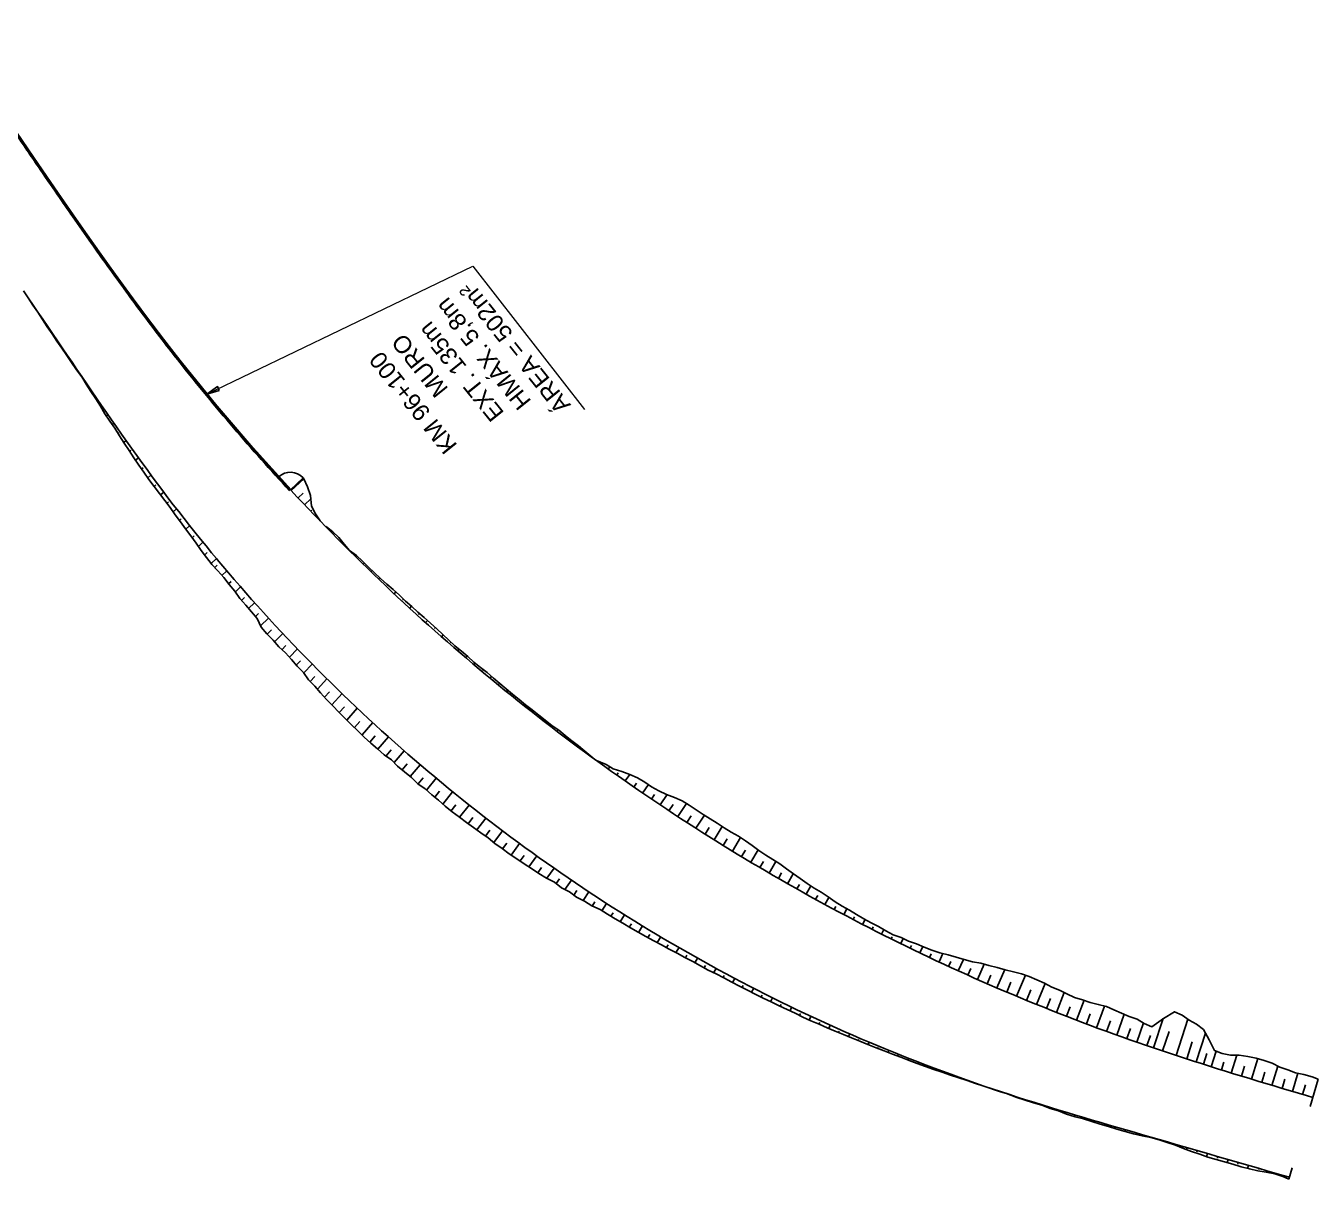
# Model space of a CAD drawing. Header units: metres. Extents: x 288738 to 324331, y 7399322 to 7465117.
# Drawn here: x 295273.1 to 295576.2, y 7462152.2 to 7462422.7 of the extents above; entities that cross this region are included whole.
import ezdxf

# ---------------------------------------------------------------- set-up
doc = ezdxf.new("R2010")
doc.units = ezdxf.units.M
doc.header["$LTSCALE"] = 10
for name, color, linetype in [('F-HZ-ATERRO-TALUDE', 110, 'Continuous'), ('F-HZ-MUROS', 210, 'Continuous'), ('F-HZ-PIANO-CORTE', 10, 'Continuous'), ('F-HZ-TALUDE', 2, 'Continuous')]:
    doc.layers.add(name, color=color, linetype=linetype)
doc.layers.add('U-HZ-TEXTO-MUROS', color=2, linetype='Continuous', lineweight=0)
doc.styles.add('ARIAL', font='arial.ttf')
doc.styles.add('DIM', font='arial.ttf', dxfattribs={"width": 0.8})
doc.dimstyles.new('U-1_2000', dxfattribs={"dimscale": 2, "dimtxt": 1.5, "dimasz": 0.75, "dimexe": 0.75, "dimexo": 0.75, "dimgap": 0.25, "dimtad": 1, "dimzin": 4, "dimtxsty": 'DIM', "dimblk": 'ARCHTICK', "dimcen": 0.7, "dimdle": 0.75, "dimclrd": 256, "dimclre": 256, "dimclrt": 256, "dimaunit": 1, "dimadec": 3, "dimazin": 2, "dimtfac": 1, "dimtofl": 0, "dimtmove": 0, "dimatfit": 3, "dimldrblk": 'CLOSEDBLANK', "dimfxl": 0, "dimtolj": 1, "dimtzin": 0, "dimlwd": -1, "dimlwe": -1, "dimarcsym": 0})

# ---------------------------------------------------------------- blocks, each defined once
blk = doc.blocks.new('_ArchTick')
at = {"color": 0, "linetype": 'ByBlock', "const_width": 0.15}
blk.add_lwpolyline([(-0.5, -0.5), (0.5, 0.5)], dxfattribs=at)

msp = doc.modelspace()

# ---------------------------------------------------------------- linework, layer by layer
at = {"layer": 'F-HZ-ATERRO-TALUDE', "linetype": 'Continuous', "lineweight": -3}
for p, q in [((295335.188, 7462313.907), (295338.203, 7462316.707)), ((295335.364, 7462313.718), (295338.305, 7462316.452)), ((295336.989, 7462311.979), (295338.157, 7462313.075)), ((295338.498, 7462310.38), (295339.975, 7462311.779)), ((295339.941, 7462308.863), (295340.211, 7462309.121)), ((295341.628, 7462307.106), (295341.76, 7462307.233)), ((295407.748, 7462249.826), (295407.815, 7462249.92)), ((295409.747, 7462248.392), (295410.128, 7462248.926)), ((295411.723, 7462246.99), (295412.077, 7462247.491)), ((295413.701, 7462245.6), (295414.784, 7462247.151)), ((295415.738, 7462244.185), (295416.384, 7462245.119)), ((295417.803, 7462242.767), (295419.161, 7462244.753)), ((295419.877, 7462241.357), (295420.584, 7462242.402)), ((295421.936, 7462239.972), (295423.557, 7462242.397)), ((295423.982, 7462238.612), (295424.933, 7462240.051)), ((295426.072, 7462237.237), (295428.089, 7462240.32)), ((295428.183, 7462235.863), (295429.185, 7462237.413)), ((295430.302, 7462234.501), (295432.277, 7462237.59)), ((295432.428, 7462233.15), (295433.407, 7462234.699)), ((295434.56, 7462231.809), (295436.49, 7462234.897)), ((295436.698, 7462230.479), (295437.656, 7462232.028)), ((295438.841, 7462229.163), (295440.78, 7462232.335)), ((295440.991, 7462227.857), (295441.921, 7462229.396)), ((295443.138, 7462226.567), (295444.859, 7462229.449)), ((295445.299, 7462225.284), (295446.123, 7462226.68)), ((295447.469, 7462224.012), (295449.065, 7462226.748)), ((295449.636, 7462222.755), (295450.375, 7462224.037)), ((295451.806, 7462221.511), (295453.142, 7462223.857)), ((295453.982, 7462220.28), (295454.583, 7462221.348)), ((295456.162, 7462219.06), (295457.231, 7462220.982)), ((295458.357, 7462217.846), (295458.862, 7462218.764)), ((295460.552, 7462216.647), (295461.454, 7462218.308)), ((295462.749, 7462215.462), (295463.138, 7462216.187)), ((295464.959, 7462214.284), (295465.682, 7462215.648)), ((295467.174, 7462213.117), (295467.504, 7462213.747)), ((295469.396, 7462211.962), (295469.992, 7462213.115)), ((295471.624, 7462210.818), (295471.906, 7462211.371)), ((295473.857, 7462209.686), (295474.383, 7462210.731)), ((295476.093, 7462208.566), (295476.323, 7462209.028)), ((295478.322, 7462207.464), (295478.902, 7462208.645)), ((295480.569, 7462206.368), (295480.885, 7462207.02)), ((295482.819, 7462205.283), (295483.539, 7462206.787)), ((295485.081, 7462204.208), (295485.466, 7462205.025)), ((295487.327, 7462203.154), (295488.249, 7462205.132)), ((295491.838, 7462201.078), (295493.06, 7462203.769)), ((295489.577, 7462202.113), (295490.117, 7462203.288)), ((295494.099, 7462200.059), (295494.787, 7462201.596)), ((295496.341, 7462199.063), (295497.924, 7462202.646)), ((295500.913, 7462197.069), (295502.754, 7462201.355)), ((295498.624, 7462198.061), (295499.48, 7462200.025)), ((295503.204, 7462196.092), (295504.194, 7462198.428)), ((295505.513, 7462195.121), (295507.583, 7462200.075)), ((295510.184, 7462193.197), (295512.175, 7462198.106)), ((295507.847, 7462194.153), (295508.877, 7462196.655)), ((295512.515, 7462192.259), (295513.458, 7462194.618)), ((295514.861, 7462191.328), (295516.697, 7462195.992)), ((295517.202, 7462190.413), (295518.067, 7462192.642)), ((295519.546, 7462189.511), (295521.328, 7462194.176)), ((295524.256, 7462187.739), (295526.131, 7462192.804)), ((295521.902, 7462188.618), (295522.806, 7462191.024)), ((295526.624, 7462186.869), (295527.537, 7462189.374)), ((295528.996, 7462186.012), (295530.742, 7462190.881)), ((295533.721, 7462184.344), (295535.291, 7462188.863)), ((295537.592, 7462183.015), (295539.914, 7462189.861)), ((295542.912, 7462181.239), (295545.707, 7462189.741)), ((295531.372, 7462185.167), (295532.223, 7462187.578)), ((295536.079, 7462183.531), (295536.893, 7462185.909)), ((295539.75, 7462182.288), (295541.27, 7462186.831)), ((295547.62, 7462179.711), (295549.789, 7462186.475)), ((295545.406, 7462180.424), (295546.693, 7462184.391)), ((295551.157, 7462178.586), (295552.319, 7462182.272)), ((295549.336, 7462179.163), (295550.147, 7462181.714)), ((295553.546, 7462177.837), (295554.118, 7462179.673)), ((295555.88, 7462177.113), (295557.169, 7462181.285)), ((295560.626, 7462175.66), (295562.096, 7462180.506)), ((295558.234, 7462176.389), (295558.942, 7462178.703)), ((295563.028, 7462174.935), (295563.752, 7462177.339)), ((295565.407, 7462174.221), (295566.748, 7462178.712)), ((295570.199, 7462172.799), (295571.456, 7462177.06)), ((295567.801, 7462173.508), (295568.442, 7462175.671)), ((295572.596, 7462172.094), (295573.244, 7462174.302)), ((295507.158, 7462170.991), (295507.111, 7462170.872)), ((295509.541, 7462170.236), (295509.511, 7462170.158)), ((295511.928, 7462169.492), (295511.884, 7462169.377)), ((295514.317, 7462168.757), (295514.281, 7462168.659)), ((295516.709, 7462168.03), (295516.587, 7462167.701)), ((295519.103, 7462167.309), (295519.036, 7462167.125)), ((295521.499, 7462166.595), (295521.399, 7462166.319)), ((295523.896, 7462165.887), (295523.834, 7462165.711)), ((295526.295, 7462165.182), (295526.17, 7462164.823)), ((295528.695, 7462164.482), (295528.627, 7462164.284)), ((295531.095, 7462163.783), (295530.966, 7462163.403)), ((295533.496, 7462163.087), (295533.436, 7462162.906)), ((295535.898, 7462162.391), (295535.843, 7462162.226)), ((295538.299, 7462161.695), (295538.288, 7462161.662)), ((295540.7, 7462161), (295540.653, 7462160.853)), ((295543.102, 7462160.305), (295543.069, 7462160.202)), ((295545.503, 7462159.609), (295545.354, 7462159.136)), ((295547.904, 7462158.914), (295547.81, 7462158.611)), ((295550.306, 7462158.219), (295550.081, 7462157.49)), ((295552.707, 7462157.524), (295552.599, 7462157.17)), ((295555.109, 7462156.829), (295554.894, 7462156.12)), ((295557.51, 7462156.134), (295557.397, 7462155.758)), ((295559.912, 7462155.439), (295559.696, 7462154.718)), ((295562.313, 7462154.744), (295562.228, 7462154.458)), ((295564.714, 7462154.049), (295564.628, 7462153.755)), ((295567.116, 7462153.354), (295567.084, 7462153.245))]:
    msp.add_line(p, q, dxfattribs=at)
at = {"layer": 'F-HZ-MUROS', "linetype": 'Continuous', "lineweight": -3, "const_width": 0.5}
msp.add_lwpolyline([(295335.202, 7462313.892, -0.0201253), (295309.525, 7462343.867, -0.0033239), (295305.359, 7462349.219, -0.0030896), (295300.946, 7462355.042, -0.0026218), (295296.942, 7462360.451, -0.0023839), (295292.592, 7462366.453, -0.0019101), (295288.754, 7462371.845, -0.0016708), (295284.404, 7462378.05, -0.0011945), (295280.802, 7462383.251, -0.0009551), (295276.319, 7462389.785, -0.0004778), (295273.637, 7462393.718, -0.0002388), (295268.271, 7462401.611), (295254.114, 7462422.455)], format="xyb", dxfattribs=at)
at = {"layer": 'F-HZ-MUROS', "linetype": 'Continuous', "lineweight": -3}
msp.add_lwpolyline([(295334.982, 7462313.687, -0.0201253), (295309.289, 7462343.681, -0.0033239), (295305.121, 7462349.037, -0.0030896), (295300.705, 7462354.862, -0.0026218), (295296.7, 7462360.274, -0.0023839), (295292.348, 7462366.278, -0.0019101), (295288.509, 7462371.672, -0.0016708), (295284.158, 7462377.878, -0.0011945), (295280.555, 7462383.081, -0.0009551), (295276.072, 7462389.615, -0.0004778), (295273.389, 7462393.55, -0.0002388), (295268.023, 7462401.442), (295253.866, 7462422.287)], format="xyb", dxfattribs=at)
at = {"layer": 'F-HZ-MUROS'}
for points in [[(295574.36, 7462169.288), (295576.244, 7462175.674)], [(295569.389, 7462152.219), (295570.165, 7462154.886)]]:
    msp.add_lwpolyline(points, dxfattribs=at)
at = {"layer": 'F-HZ-PIANO-CORTE'}
for p, q in [((295274.054, 7462358.348), (295274.074, 7462358.361)), ((295275.43, 7462356.261), (295275.454, 7462356.278)), ((295276.808, 7462354.175), (295276.882, 7462354.228)), ((295278.143, 7462352.061), (295278.214, 7462352.113)), ((295286.654, 7462339.716), (295286.686, 7462339.74)), ((295287.972, 7462337.591), (295288.123, 7462337.707)), ((295289.354, 7462335.509), (295289.445, 7462335.578)), ((295290.692, 7462333.397), (295290.947, 7462333.596)), ((295291.979, 7462331.254), (295292.17, 7462331.404)), ((295293.371, 7462329.178), (295293.786, 7462329.508)), ((295294.734, 7462327.083), (295294.974, 7462327.276)), ((295296.119, 7462325.002), (295296.651, 7462325.433)), ((295297.488, 7462322.91), (295297.791, 7462323.158)), ((295298.854, 7462320.817), (295299.544, 7462321.387)), ((295300.276, 7462318.763), (295300.641, 7462319.067)), ((295301.73, 7462316.73), (295302.479, 7462317.36)), ((295303.194, 7462314.703), (295303.578, 7462315.03)), ((295304.701, 7462312.709), (295305.46, 7462313.361)), ((295306.205, 7462310.711), (295306.587, 7462311.043)), ((295307.689, 7462308.7), (295308.487, 7462309.399)), ((295309.169, 7462306.686), (295309.593, 7462307.061)), ((295310.638, 7462304.663), (295311.555, 7462305.483)), ((295345.189, 7462303.454), (295345.44, 7462303.702)), ((295312.129, 7462302.656), (295312.618, 7462303.098)), ((295313.592, 7462300.629), (295314.669, 7462301.61)), ((295347.056, 7462301.795), (295347.169, 7462301.907)), ((295315.074, 7462298.616), (295315.658, 7462299.153)), ((295316.567, 7462296.611), (295317.825, 7462297.779)), ((295348.704, 7462299.923), (295348.764, 7462299.983)), ((295350.595, 7462298.321), (295350.73, 7462298.457)), ((295317.429, 7462295.651), (295318.041, 7462296.222)), ((295319.129, 7462293.818), (295320.263, 7462294.887)), ((295352.248, 7462296.434), (295352.545, 7462296.739)), ((295354.187, 7462294.841), (295354.33, 7462294.989)), ((295320.664, 7462291.848), (295321.27, 7462292.425)), ((295355.849, 7462292.96), (295356.145, 7462293.269)), ((295357.84, 7462291.426), (295358.018, 7462291.614)), ((295322.284, 7462289.947), (295323.506, 7462291.121)), ((295323.74, 7462287.923), (295324.435, 7462288.597)), ((295359.486, 7462289.524), (295359.873, 7462289.938)), ((295325.382, 7462286.04), (295326.782, 7462287.411)), ((295361.512, 7462288.028), (295361.706, 7462288.238)), ((295363.158, 7462286.123), (295363.568, 7462286.57)), ((295327.015, 7462284.149), (295327.73, 7462284.856)), ((295328.175, 7462281.962), (295330.032, 7462283.816)), ((295365.216, 7462284.666), (295365.425, 7462284.896)), ((295366.866, 7462282.76), (295367.311, 7462283.255)), ((295329.741, 7462280.031), (295330.721, 7462281.018)), ((295331.455, 7462278.211), (295333.396, 7462280.187)), ((295368.957, 7462281.345), (295369.183, 7462281.598)), ((295370.606, 7462279.435), (295370.992, 7462279.874)), ((295333.169, 7462276.397), (295334.135, 7462277.389)), ((295334.94, 7462274.635), (295336.819, 7462276.584)), ((295372.662, 7462277.985), (295372.834, 7462278.184)), ((295374.38, 7462276.15), (295374.709, 7462276.532)), ((295336.556, 7462272.729), (295337.547, 7462273.767)), ((295376.455, 7462274.727), (295376.631, 7462274.934)), ((295378.185, 7462272.903), (295378.479, 7462273.251)), ((295338.305, 7462270.948), (295340.275, 7462273.032)), ((295339.795, 7462268.95), (295340.894, 7462270.124)), ((295380.273, 7462271.503), (295380.445, 7462271.709)), ((295382.021, 7462269.699), (295382.379, 7462270.131)), ((295341.523, 7462267.147), (295343.75, 7462269.548)), ((295384.101, 7462268.291), (295384.25, 7462268.473)), ((295343.178, 7462265.273), (295344.345, 7462266.544)), ((295344.913, 7462263.474), (295347.289, 7462266.085)), ((295385.893, 7462266.531), (295386.17, 7462266.872)), ((295387.974, 7462265.126), (295388.107, 7462265.292)), ((295346.648, 7462261.675), (295347.862, 7462263.022)), ((295348.407, 7462259.899), (295350.874, 7462262.663)), ((295389.798, 7462263.401), (295390.03, 7462263.695)), ((295391.881, 7462262.003), (295391.999, 7462262.155)), ((295350.181, 7462258.138), (295351.432, 7462259.553)), ((295351.995, 7462256.419), (295354.503, 7462259.283)), ((295393.734, 7462260.313), (295393.978, 7462260.627)), ((295395.83, 7462258.934), (295395.946, 7462259.085)), ((295353.814, 7462254.704), (295355.073, 7462256.156)), ((295355.718, 7462253.085), (295358.174, 7462255.944)), ((295397.701, 7462257.264), (295397.955, 7462257.597)), ((295399.817, 7462255.915), (295399.938, 7462256.076)), ((295357.626, 7462251.474), (295358.825, 7462252.884)), ((295359.55, 7462249.904), (295361.874, 7462252.664)), ((295401.698, 7462254.257), (295401.88, 7462254.501)), ((295403.777, 7462252.863), (295403.846, 7462252.957)), ((295361.368, 7462248.199), (295362.553, 7462249.62)), ((295363.308, 7462246.622), (295365.62, 7462249.422)), ((295365.128, 7462244.911), (295366.317, 7462246.365)), ((295367.13, 7462243.417), (295369.406, 7462246.227)), ((295369.036, 7462241.8), (295370.177, 7462243.222)), ((295370.936, 7462240.177), (295373.236, 7462243.073)), ((295372.831, 7462238.547), (295373.998, 7462240.031)), ((295374.866, 7462237.096), (295377.102, 7462239.968)), ((295376.858, 7462235.586), (295377.955, 7462237.009)), ((295378.889, 7462234.128), (295381.011, 7462236.909)), ((295380.92, 7462232.67), (295381.95, 7462234.033)), ((295382.907, 7462231.154), (295384.958, 7462233.895)), ((295384.943, 7462229.704), (295385.944, 7462231.055)), ((295386.951, 7462228.216), (295388.942, 7462230.931)), ((295389.039, 7462226.841), (295389.992, 7462228.155)), ((295391.131, 7462225.472), (295392.959, 7462228.017)), ((295393.209, 7462224.083), (295394.096, 7462225.33)), ((295395.338, 7462222.774), (295397.013, 7462225.151)), ((295397.508, 7462221.545), (295398.275, 7462222.646)), ((295399.57, 7462220.149), (295401.087, 7462222.347)), ((295401.666, 7462218.803), (295402.403, 7462219.882)), ((295403.818, 7462217.548), (295405.198, 7462219.59)), ((295405.965, 7462216.271), (295406.619, 7462217.248)), ((295408.214, 7462215.184), (295409.34, 7462216.885)), ((295410.343, 7462213.875), (295410.89, 7462214.709)), ((295412.492, 7462212.597), (295413.54, 7462214.215)), ((295414.65, 7462211.336), (295415.151, 7462212.117)), ((295416.819, 7462210.092), (295417.773, 7462211.595)), ((295419.009, 7462208.887), (295419.455, 7462209.597)), ((295421.208, 7462207.698), (295422.036, 7462209.031)), ((295423.418, 7462206.529), (295423.799, 7462207.149)), ((295425.623, 7462205.352), (295426.332, 7462206.517)), ((295427.82, 7462204.158), (295428.157, 7462204.718)), ((295430.029, 7462202.987), (295430.664, 7462204.054)), ((295432.226, 7462201.795), (295432.534, 7462202.318)), ((295434.44, 7462200.636), (295435.027, 7462201.644)), ((295436.674, 7462199.513), (295436.946, 7462199.986)), ((295438.887, 7462198.35), (295439.419, 7462199.286)), ((295441.096, 7462197.18), (295441.363, 7462197.654)), ((295443.323, 7462196.043), (295443.845, 7462196.982)), ((295445.558, 7462194.924), (295445.813, 7462195.387)), ((295447.81, 7462193.839), (295448.296, 7462194.732)), ((295450.073, 7462192.776), (295450.302, 7462193.203)), ((295452.331, 7462191.702), (295452.775, 7462192.539)), ((295454.579, 7462190.61), (295454.803, 7462191.036)), ((295456.831, 7462189.525), (295457.284, 7462190.399)), ((295459.132, 7462188.548), (295459.338, 7462188.95)), ((295461.434, 7462187.573), (295461.811, 7462188.318)), ((295463.736, 7462186.599), (295463.911, 7462186.948)), ((295466.05, 7462185.652), (295466.366, 7462186.292)), ((295468.365, 7462184.708), (295468.509, 7462185.004)), ((295470.681, 7462183.769), (295470.948, 7462184.32)), ((295473.007, 7462182.851), (295473.128, 7462183.104)), ((295475.343, 7462181.959), (295475.553, 7462182.407)), ((295477.678, 7462181.068), (295477.772, 7462181.27)), ((295480.016, 7462180.183), (295480.184, 7462180.549)), ((295482.363, 7462179.322), (295482.435, 7462179.481)), ((295484.699, 7462178.432), (295484.84, 7462178.747)), ((295487.061, 7462177.614), (295487.118, 7462177.741)), ((295489.435, 7462176.83), (295489.512, 7462177.005)), ((295491.805, 7462176.034), (295491.831, 7462176.094)), ((295494.187, 7462175.274), (295494.206, 7462175.32)), ((295496.551, 7462174.464), (295496.559, 7462174.481))]:
    msp.add_line(p, q, dxfattribs=at)
at = {"layer": 'F-HZ-TALUDE', "linetype": 'Continuous', "lineweight": -3}
for p, q in [((295503.673, 7462172.112), (295501.713, 7462172.734)), ((295573.536, 7462171.818), (295574.993, 7462171.391))]:
    msp.add_line(p, q, dxfattribs=at)
at = {"layer": 'F-HZ-TALUDE', "linetype": 'Continuous', "lineweight": -3, "flags": 128}
for points in [[(295569.523, 7462152.657), (295569.517, 7462152.659), (295568.047, 7462153.084), (295566.116, 7462153.643), (295564.184, 7462154.202), (295562.25, 7462154.762), (295560.315, 7462155.322), (295558.379, 7462155.882), (295556.442, 7462156.443), (295554.503, 7462157.004), (295552.562, 7462157.566), (295550.621, 7462158.128), (295548.678, 7462158.69), (295546.733, 7462159.253), (295544.787, 7462159.817), (295542.84, 7462160.38), (295540.891, 7462160.945), (295538.94, 7462161.51), (295536.988, 7462162.075), (295535.034, 7462162.641), (295533.078, 7462163.208), (295531.12, 7462163.776), (295529.161, 7462164.346), (295527.2, 7462164.917), (295525.238, 7462165.492), (295523.275, 7462166.07), (295521.311, 7462166.651), (295519.348, 7462167.236), (295517.385, 7462167.825), (295515.422, 7462168.42), (295513.461, 7462169.019), (295511.5, 7462169.624), (295509.541, 7462170.236), (295507.583, 7462170.854), (295505.627, 7462171.48), (295503.673, 7462172.114), (295501.721, 7462172.755), (295499.772, 7462173.406), (295497.825, 7462174.065), (295495.881, 7462174.734), (295493.939, 7462175.413), (295492.002, 7462176.102), (295490.067, 7462176.802), (295488.135, 7462177.511), (295486.207, 7462178.23), (295484.282, 7462178.959), (295482.361, 7462179.697), (295480.443, 7462180.446), (295478.528, 7462181.205), (295476.617, 7462181.973), (295474.71, 7462182.751), (295472.807, 7462183.539), (295470.907, 7462184.337), (295469.011, 7462185.145), (295467.119, 7462185.962), (295465.231, 7462186.79), (295463.346, 7462187.626), (295461.466, 7462188.473), (295459.59, 7462189.329), (295457.718, 7462190.195), (295455.851, 7462191.071), (295453.987, 7462191.956), (295452.128, 7462192.851), (295450.273, 7462193.755), (295448.423, 7462194.669), (295446.577, 7462195.592), (295444.736, 7462196.525), (295442.899, 7462197.467), (295441.067, 7462198.419), (295439.24, 7462199.38), (295437.417, 7462200.351), (295435.6, 7462201.331), (295433.787, 7462202.32), (295431.979, 7462203.319), (295430.176, 7462204.327), (295428.378, 7462205.344), (295426.585, 7462206.37), (295424.798, 7462207.406), (295423.015, 7462208.451), (295421.238, 7462209.505), (295419.466, 7462210.568), (295417.699, 7462211.64), (295415.938, 7462212.721), (295414.183, 7462213.811), (295412.432, 7462214.911), (295410.688, 7462216.019), (295408.949, 7462217.136), (295407.215, 7462218.262), (295405.488, 7462219.397), (295403.766, 7462220.541), (295402.05, 7462221.693), (295400.34, 7462222.855), (295398.635, 7462224.025), (295396.937, 7462225.204), (295395.245, 7462226.391), (295393.559, 7462227.587), (295391.879, 7462228.792), (295390.205, 7462230.005), (295388.537, 7462231.227), (295386.876, 7462232.457), (295385.221, 7462233.696), (295383.572, 7462234.943), (295381.93, 7462236.199), (295380.294, 7462237.463), (295378.664, 7462238.735), (295377.042, 7462240.016), (295375.425, 7462241.305), (295373.816, 7462242.602), (295372.213, 7462243.907), (295370.617, 7462245.22), (295369.028, 7462246.541), (295367.445, 7462247.871), (295365.87, 7462249.208), (295364.301, 7462250.553), (295362.739, 7462251.907), (295361.184, 7462253.268), (295359.637, 7462254.637), (295358.096, 7462256.014), (295356.563, 7462257.398), (295355.037, 7462258.79), (295353.518, 7462260.19), (295352.006, 7462261.598), (295350.502, 7462263.013), (295349.005, 7462264.436), (295347.515, 7462265.866), (295346.033, 7462267.304), (295344.558, 7462268.749), (295343.091, 7462270.201), (295341.632, 7462271.661), (295340.18, 7462273.128), (295338.735, 7462274.602), (295337.299, 7462276.084), (295335.87, 7462277.572), (295334.449, 7462279.068), (295333.035, 7462280.571), (295331.63, 7462282.08), (295330.232, 7462283.597), (295328.842, 7462285.121), (295327.461, 7462286.651), (295326.087, 7462288.188), (295324.721, 7462289.733), (295323.364, 7462291.283), (295322.014, 7462292.841), (295320.673, 7462294.405), (295319.339, 7462295.976), (295318.014, 7462297.553), (295317.825, 7462297.779), (295316.698, 7462299.136), (295315.389, 7462300.726), (295314.089, 7462302.323), (295312.797, 7462303.926), (295311.514, 7462305.535), (295310.239, 7462307.15), (295308.972, 7462308.772), (295307.714, 7462310.399), (295306.464, 7462312.033), (295305.224, 7462313.673), (295303.991, 7462315.318), (295302.766, 7462316.969), (295301.549, 7462318.625), (295300.34, 7462320.286), (295299.137, 7462321.951), (295297.94, 7462323.62), (295296.75, 7462325.293), (295295.566, 7462326.969), (295294.387, 7462328.647), (295293.212, 7462330.329), (295292.043, 7462332.012), (295290.878, 7462333.696), (295289.718, 7462335.381), (295288.561, 7462337.066), (295287.408, 7462338.751), (295286.258, 7462340.436), (295285.11, 7462342.121), (295283.965, 7462343.805), (295282.821, 7462345.488), (295281.678, 7462347.169), (295280.536, 7462348.85), (295279.395, 7462350.529), (295278.255, 7462352.207), (295277.116, 7462353.883), (295275.977, 7462355.559), (295274.84, 7462357.233), (295273.703, 7462358.907), (295272.567, 7462360.579)], [(295497.822, 7462174.059), (295495.859, 7462174.684), (295493.92, 7462175.368), (295491.951, 7462175.984), (295489.998, 7462176.643), (295488.04, 7462177.294), (295486.077, 7462177.936), (295484.137, 7462178.634), (295482.216, 7462179.379), (295480.277, 7462180.085), (295478.344, 7462180.807), (295476.424, 7462181.559), (295474.486, 7462182.277), (295472.561, 7462183.025), (295470.64, 7462183.785), (295468.726, 7462184.561), (295466.813, 7462185.341), (295464.898, 7462186.122), (295462.985, 7462186.907), (295461.085, 7462187.723), (295459.18, 7462188.529), (295457.266, 7462189.322), (295455.392, 7462190.194), (295453.553, 7462191.133), (295451.678, 7462192.006), (295449.814, 7462192.9), (295447.939, 7462193.778), (295446.069, 7462194.666), (295444.223, 7462195.598), (295442.368, 7462196.516), (295440.534, 7462197.474), (295438.708, 7462198.446), (295436.877, 7462199.411), (295435.027, 7462200.344), (295433.17, 7462201.267), (295431.363, 7462202.276), (295429.534, 7462203.25), (295427.702, 7462204.22), (295425.882, 7462205.212), (295424.057, 7462206.196), (295422.215, 7462207.156), (295420.387, 7462208.14), (295418.561, 7462209.13), (295416.743, 7462210.134), (295414.941, 7462211.164), (295413.155, 7462212.221), (295411.347, 7462213.246), (295409.589, 7462214.347), (295407.815, 7462215.427), (295405.902, 7462216.299), (295404.131, 7462217.388), (295402.269, 7462218.342), (295400.616, 7462219.605), (295398.758, 7462220.57), (295397.117, 7462221.851), (295395.255, 7462222.816), (295393.477, 7462223.903), (295391.751, 7462225.064), (295390.012, 7462226.208), (295388.266, 7462227.345), (295386.529, 7462228.495), (295384.874, 7462229.757), (295383.169, 7462230.95), (295381.529, 7462232.232), (295379.84, 7462233.448), (295378.145, 7462234.659), (295376.455, 7462235.875), (295374.804, 7462237.143), (295373.089, 7462238.33), (295371.496, 7462239.672), (295369.947, 7462241.068), (295368.325, 7462242.372), (295366.757, 7462243.743), (295365.062, 7462244.958), (295363.565, 7462246.414), (295361.95, 7462247.726), (295360.334, 7462249.038), (295358.925, 7462250.594), (295357.192, 7462251.768), (295355.64, 7462253.154), (295354.044, 7462254.49), (295352.52, 7462255.907), (295351.028, 7462257.362), (295349.494, 7462258.767), (295348.049, 7462260.271), (295346.578, 7462261.745), (295345.136, 7462263.249), (295343.672, 7462264.727), (295342.273, 7462266.274), (295340.911, 7462267.86), (295339.426, 7462269.311), (295338.226, 7462271.063), (295336.736, 7462272.506), (295335.418, 7462274.127), (295333.995, 7462275.638), (295332.467, 7462277.04), (295331.107, 7462278.613), (295329.669, 7462280.105), (295328.303, 7462281.669), (295327.417, 7462283.708), (295326.024, 7462285.238), (295324.726, 7462286.861), (295323.319, 7462288.375), (295322.163, 7462290.13), (295320.791, 7462291.676), (295319.555, 7462293.349), (295318.168, 7462294.878), (295316.741, 7462296.369), (295316.567, 7462296.611), (295315.508, 7462298.039), (295314.262, 7462299.695), (295313.051, 7462301.381), (295311.836, 7462303.06), (295310.598, 7462304.717), (295309.387, 7462306.396), (295308.149, 7462308.048), (295306.956, 7462309.739), (295305.697, 7462311.369), (295304.467, 7462313.024), (295303.222, 7462314.664), (295302.008, 7462316.329), (295300.832, 7462318.024), (295299.596, 7462319.668), (295298.475, 7462321.405), (295297.343, 7462323.132), (295296.216, 7462324.86), (295295.058, 7462326.56), (295293.969, 7462328.315), (295292.799, 7462330.002), (295291.673, 7462331.722), (295290.63, 7462333.503), (295289.537, 7462335.241), (295288.385, 7462336.931), (295287.298, 7462338.668), (295286.226, 7462340.412), (295285.008, 7462342.044), (295283.85, 7462343.719), (295282.732, 7462345.422), (295281.596, 7462347.109), (295280.394, 7462348.746), (295279.284, 7462350.448), (295278.113, 7462352.104), (295277.035, 7462353.825), (295275.932, 7462355.526), (295274.79, 7462357.197), (295273.699, 7462358.904)], [(295342.163, 7462306.615), (295341.072, 7462308.287), (295340.106, 7462310.074), (295339.912, 7462312.585), (295339.176, 7462314.57), (295338.314, 7462316.43), (295338.203, 7462316.707)], [(295574.977, 7462171.396), (295573.536, 7462171.818), (295571.627, 7462172.378), (295569.719, 7462172.941), (295567.812, 7462173.505), (295565.908, 7462174.071), (295564.006, 7462174.64), (295562.106, 7462175.212), (295560.209, 7462175.787), (295558.313, 7462176.365), (295556.42, 7462176.946), (295554.529, 7462177.53), (295552.641, 7462178.119), (295550.756, 7462178.712), (295548.873, 7462179.31), (295546.993, 7462179.912), (295545.116, 7462180.518), (295543.241, 7462181.13), (295541.37, 7462181.748), (295539.502, 7462182.371), (295537.638, 7462183), (295535.776, 7462183.634), (295533.918, 7462184.275), (295532.064, 7462184.922), (295530.213, 7462185.577), (295528.366, 7462186.238), (295526.521, 7462186.906), (295524.679, 7462187.582), (295522.84, 7462188.265), (295521.004, 7462188.956), (295519.17, 7462189.654), (295517.339, 7462190.359), (295515.511, 7462191.072), (295513.686, 7462191.792), (295511.864, 7462192.519), (295510.045, 7462193.254), (295508.228, 7462193.995), (295506.415, 7462194.744), (295504.604, 7462195.501), (295502.797, 7462196.264), (295500.993, 7462197.035), (295499.192, 7462197.813), (295497.393, 7462198.598), (295495.599, 7462199.39), (295493.807, 7462200.19), (295492.018, 7462200.996), (295490.233, 7462201.81), (295488.451, 7462202.631), (295486.672, 7462203.459), (295484.897, 7462204.294), (295483.125, 7462205.137), (295481.356, 7462205.986), (295479.591, 7462206.842), (295477.829, 7462207.706), (295476.071, 7462208.576), (295474.316, 7462209.454), (295472.565, 7462210.338), (295470.817, 7462211.23), (295469.073, 7462212.129), (295467.333, 7462213.034), (295465.596, 7462213.946), (295463.862, 7462214.866), (295462.133, 7462215.792), (295460.407, 7462216.725), (295458.685, 7462217.666), (295456.967, 7462218.613), (295455.252, 7462219.566), (295453.541, 7462220.527), (295451.835, 7462221.495), (295450.132, 7462222.469), (295448.433, 7462223.45), (295446.737, 7462224.438), (295445.046, 7462225.433), (295443.359, 7462226.434), (295441.676, 7462227.443), (295439.997, 7462228.458), (295438.322, 7462229.479), (295436.651, 7462230.508), (295434.984, 7462231.543), (295433.322, 7462232.584), (295431.663, 7462233.633), (295430.009, 7462234.688), (295428.359, 7462235.749), (295426.713, 7462236.817), (295425.072, 7462237.892), (295423.435, 7462238.973), (295421.802, 7462240.061), (295420.173, 7462241.156), (295418.549, 7462242.257), (295416.93, 7462243.364), (295415.315, 7462244.478), (295413.704, 7462245.598), (295412.098, 7462246.725), (295410.496, 7462247.858), (295408.899, 7462248.997), (295407.306, 7462250.143), (295405.718, 7462251.295), (295404.135, 7462252.454), (295402.556, 7462253.619), (295400.982, 7462254.79), (295399.413, 7462255.968), (295397.848, 7462257.152), (295396.288, 7462258.342), (295394.733, 7462259.538), (295393.183, 7462260.74), (295391.637, 7462261.949), (295390.097, 7462263.164), (295388.561, 7462264.385), (295387.03, 7462265.612), (295385.504, 7462266.845), (295383.983, 7462268.085), (295382.467, 7462269.33), (295380.956, 7462270.581), (295379.45, 7462271.839), (295377.949, 7462273.102), (295376.453, 7462274.372), (295374.962, 7462275.647), (295373.476, 7462276.929), (295371.996, 7462278.216), (295370.52, 7462279.509), (295369.05, 7462280.809), (295367.585, 7462282.114), (295366.125, 7462283.425), (295364.671, 7462284.741), (295363.221, 7462286.064), (295361.777, 7462287.392), (295360.339, 7462288.726), (295358.905, 7462290.066), (295357.478, 7462291.412), (295356.055, 7462292.763), (295354.638, 7462294.12), (295353.226, 7462295.482), (295351.82, 7462296.851), (295350.419, 7462298.224), (295349.024, 7462299.604), (295347.634, 7462300.989), (295346.25, 7462302.379), (295344.872, 7462303.775), (295343.499, 7462305.177), (295342.131, 7462306.584), (295340.77, 7462307.997), (295339.414, 7462309.414), (295338.063, 7462310.838), (295336.719, 7462312.267), (295335.38, 7462313.701), (295335.202, 7462313.892)], [(295406.119, 7462251.004), (295404.264, 7462252.63), (295402.72, 7462253.84), (295401.178, 7462255.053), (295399.664, 7462256.302), (295398.104, 7462257.489), (295396.515, 7462258.638), (295394.972, 7462259.848), (295393.429, 7462261.057), (295391.874, 7462262.251), (295390.323, 7462263.45), (295388.817, 7462264.706), (295387.304, 7462265.953), (295385.781, 7462267.187), (295384.279, 7462268.447), (295382.807, 7462269.742), (295381.355, 7462271.061), (295379.754, 7462272.202), (295378.241, 7462273.448), (295376.806, 7462274.787), (295375.303, 7462276.045), (295373.786, 7462277.287), (295372.359, 7462278.632), (295370.908, 7462279.95), (295369.5, 7462281.316), (295368.037, 7462282.619), (295366.563, 7462283.91), (295365.082, 7462285.194), (295363.633, 7462286.513), (295362.162, 7462287.809), (295360.735, 7462289.152), (295359.287, 7462290.472), (295357.829, 7462291.783), (295356.351, 7462293.074), (295354.927, 7462294.421), (295353.507, 7462295.772), (295352.124, 7462297.162), (295350.687, 7462298.497), (295349.059, 7462299.638), (295347.779, 7462301.133), (295346.556, 7462302.683), (295345.106, 7462304.006), (295343.597, 7462305.273)], [(295576.244, 7462175.674), (295574.833, 7462176.241), (295572.923, 7462176.787), (295570.963, 7462177.152), (295569.096, 7462177.829), (295567.221, 7462178.471), (295565.429, 7462179.384), (295563.576, 7462180.083), (295561.678, 7462180.625), (295559.733, 7462181.005), (295557.756, 7462181.281), (295555.699, 7462181.296), (295553.763, 7462181.703), (295551.928, 7462182.426), (295550.643, 7462184.864), (295549.363, 7462187.279), (295547.727, 7462188.556), (295546.001, 7462189.539), (295544.334, 7462190.685), (295542.556, 7462191.479), (295539.98, 7462189.908), (295537.264, 7462187.971), (295535.473, 7462188.755), (295533.766, 7462189.768), (295531.914, 7462190.36), (295530.135, 7462191.15), (295528.35, 7462191.921), (295526.565, 7462192.688), (295524.681, 7462193.191), (295522.783, 7462193.658), (295520.953, 7462194.31), (295519.061, 7462194.803), (295517.326, 7462195.7), (295515.562, 7462196.52), (295513.755, 7462197.23), (295512.044, 7462198.179), (295510.283, 7462198.999), (295508.493, 7462199.747), (295506.665, 7462200.406), (295504.752, 7462200.867), (295502.839, 7462201.333), (295500.936, 7462201.83), (295499.034, 7462202.334), (295497.141, 7462202.867), (295495.151, 7462203.186), (295493.25, 7462203.713), (295491.358, 7462204.265), (295489.456, 7462204.802), (295487.545, 7462205.324), (295485.657, 7462205.901), (295483.855, 7462206.664), (295482.027, 7462207.376), (295480.174, 7462208.038), (295478.408, 7462208.88), (295476.529, 7462209.497), (295474.827, 7462210.471), (295473.136, 7462211.463), (295471.375, 7462212.319), (295469.678, 7462213.296), (295467.986, 7462214.284), (295466.315, 7462215.309), (295464.591, 7462216.232), (295462.938, 7462217.289), (295461.318, 7462218.402), (295459.688, 7462219.494), (295458.003, 7462220.484), (295456.358, 7462221.545), (295454.778, 7462222.718), (295453.169, 7462223.838), (295451.572, 7462224.975), (295450, 7462226.153), (295448.355, 7462227.2), (295446.699, 7462228.23), (295445.062, 7462229.29), (295443.515, 7462230.498), (295441.887, 7462231.57), (295440.282, 7462232.678), (295438.565, 7462233.604), (295436.907, 7462234.626), (295435.275, 7462235.688), (295433.627, 7462236.726), (295431.987, 7462237.776), (295430.361, 7462238.847), (295428.736, 7462239.92), (295427.079, 7462240.944), (295425.285, 7462241.763), (295423.402, 7462242.453), (295421.6, 7462243.27), (295419.901, 7462244.242), (295418.295, 7462245.352), (295416.578, 7462246.303), (295414.788, 7462247.15), (295412.89, 7462247.85), (295410.923, 7462248.46), (295409.227, 7462249.455), (295406.949, 7462250.402)], [(295569.389, 7462152.219), (295567.973, 7462152.832), (295566.062, 7462153.461), (295564.084, 7462153.867), (295562.078, 7462154.182), (295560.104, 7462154.613), (295558.148, 7462155.113), (295556.222, 7462155.716), (295554.29, 7462156.304), (295552.346, 7462156.857), (295550.391, 7462157.382), (295548.479, 7462158.049), (295546.56, 7462158.699), (295544.653, 7462159.39), (295542.786, 7462160.21), (295540.841, 7462160.789), (295538.918, 7462161.443), (295536.966, 7462162.008), (295534.953, 7462162.399), (295532.946, 7462162.814), (295530.991, 7462163.396), (295529.021, 7462163.939), (295527.076, 7462164.559), (295525.112, 7462165.131), (295523.152, 7462165.723), (295521.214, 7462166.382), (295519.215, 7462166.872), (295517.236, 7462167.423), (295515.352, 7462168.232), (295513.384, 7462168.817), (295511.465, 7462169.534), (295509.481, 7462170.081), (295507.534, 7462170.729), (295505.589, 7462171.384)]]:
    msp.add_lwpolyline(points, dxfattribs=at)
at = {"layer": 'F-HZ-TALUDE'}
msp.add_lwpolyline([(295338.203, 7462316.707, 0.4115346), (295332.414, 7462316.918, 17.0470105)], format="xyb", dxfattribs=at)
for points in [[(295501.713, 7462172.734), (295497.825, 7462174.065)], [(295505.589, 7462171.384), (295503.151, 7462172.278)]]:
    msp.add_lwpolyline(points, dxfattribs=at)

# ---------------------------------------------------------------- texts
at = {"layer": 'U-HZ-TEXTO-MUROS', "linetype": 'Continuous', "lineweight": -3, "insert": (295377.765, 7462362.942), "char_height": 4, "attachment_point": 7, "rotation": 128.75035, "style": 'ARIAL'}
msp.add_mtext('\\pi-28.06;KM 96+100\\P\\pi-16.407;MURO \\P\\pi-29.01;EXT.^I135m\\P\\pi-30.865;HMÁX. 5,8m\\P\\pi-37.332;ÁREA = 502m²', dxfattribs=at)

# ---------------------------------------------------------------- leaders
at = {"layer": 'U-HZ-TEXTO-MUROS', "linetype": 'Continuous', "lineweight": -3}
msp.add_leader([(295315.591, 7462336.346), (295377.998, 7462366.374), (295404.138, 7462332.722)], dimstyle='U-1_2000', override={"dimscale": 1, "dimasz": 3}, dxfattribs=at)

doc.saveas('drawing.dxf')
